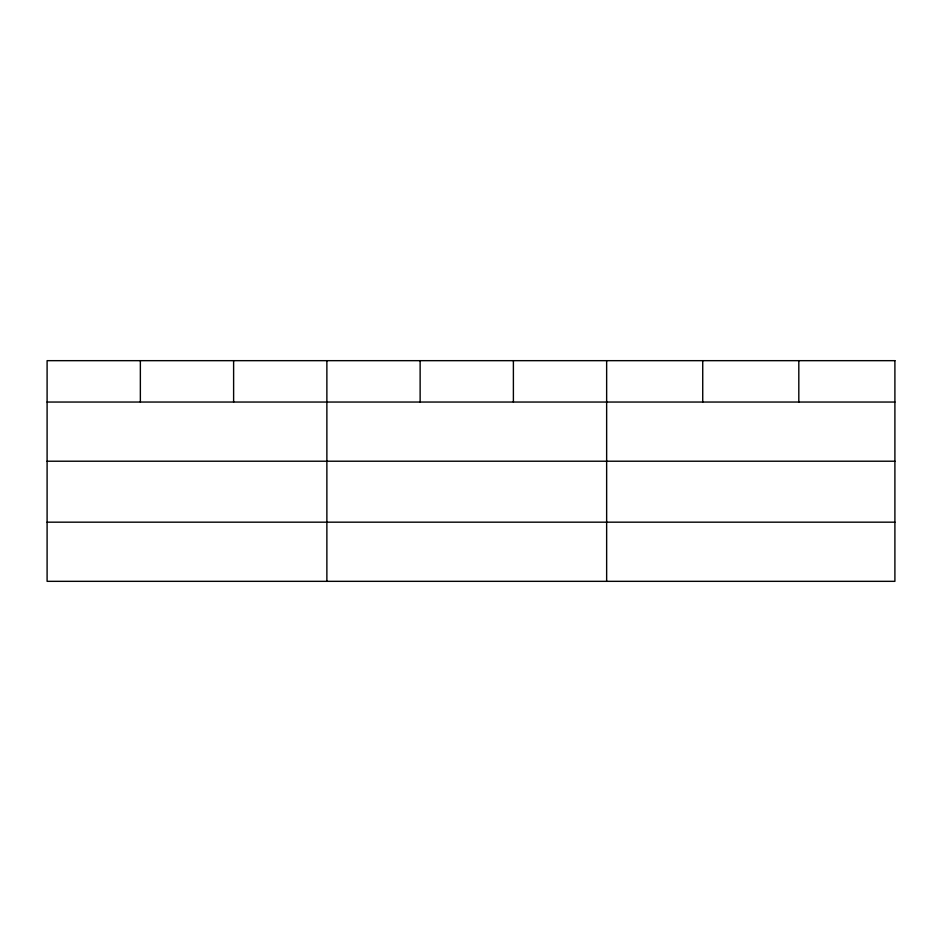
<?xml version="1.0" encoding="UTF-8"?>
<svg xmlns="http://www.w3.org/2000/svg" width="942" height="942" viewBox="0 0 942 942"><rect width="100%" height="100%" fill="white"/><g stroke="black" fill="none" stroke-linecap="round" stroke-linejoin="round"><path stroke-width="1.41" d="M47.1 402.046L894.9 402.046M47.1 461.215L894.9 461.215M47.1 522.174L894.9 522.174M798.816 360.668L798.816 402.046M702.732 360.668L702.732 402.046M606.648 360.668L606.648 581.332M513.39 360.668L513.39 402.046M420.132 360.668L420.132 402.046M326.874 360.668L326.874 581.332M233.616 360.668L233.616 402.046M140.358 360.668L140.358 402.046M894.9 360.668L47.1 360.668L47.1 581.332L894.9 581.332L894.9 360.668"/></g></svg>
